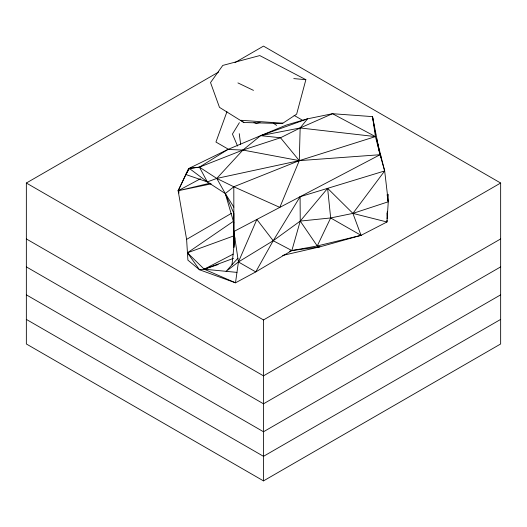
<?xml version="1.0" encoding="UTF-8"?>
<svg xmlns="http://www.w3.org/2000/svg" width="527" height="527" viewBox="0 0 527 527"><rect width="100%" height="100%" fill="white"/><g stroke="black" fill="none" stroke-linecap="round" stroke-linejoin="round"><path stroke-width="0.79" d="M387.022 220.378L386.963 221.986L361.054 235.345L319.902 246.86L282.61 255.437M387.082 218.771L387.352 211.538L387.332 216.281L387.082 213.046M387.747 200.866L387.991 194.298L387.582 199.641M231.992 264.778L234.838 237.842M305.871 79.676L296.642 114.155L282.834 123.213L278.882 123.463L243.83 122.508L219.476 107.35L210.53 82.587L222.776 65.42L259.765 55.572L305.871 79.676L293.776 78.595M226.953 111.737L215.938 142.053L228.468 149.286M289.54 251.267L291.853 250.556L300.238 221.09L330.666 217.954L352.919 213.389L386.963 221.986L388.267 201.782L384.677 170.939L380.059 154.721L372.51 116.625L332.484 113.707L307.537 118.832L286.28 125.07L260.641 135.656L227.927 149.451L188.732 168.515L178.159 190.741L186.611 239.383L187.902 260.14L199.496 269.765L235.497 282.815L255.753 271.912L291.853 250.556L317.247 245.957L361.054 235.345L352.919 213.389L327.623 188.337L300.238 221.09L273.203 240.727L238.428 261.959L226.116 271.333L237.875 258.23M233.52 221.241L187.441 252.795L204.206 269.198L235.497 282.815L238.428 261.959L256.853 219.436L273.203 240.727L291.853 250.556L319.902 246.86L317.247 245.957L330.666 217.954L327.623 188.337M188.732 168.515L199.423 167.145L216.768 178.422L225.306 193.561L233.856 213.402L233.83 247.387L233.889 231.498L380.059 154.721L375.441 136.598L332.484 113.707L300.153 127.969L280.509 137.764L242.907 150.05L199.423 167.145L188.732 168.515L178.159 190.741L179.055 193.047M239.383 122.666L232.44 134.049L237.578 146.065M376.489 138.627L384.677 170.939L300.087 196.729L273.203 240.727L255.753 271.912L238.428 261.959L233.889 231.498L233.804 186.775L216.768 178.422L207.335 181.907L185.787 174.503L189.476 168.541L207.335 181.907L225.306 193.561L233.843 207.17M384.677 170.939L352.919 213.389L388.267 201.782L387.622 197.829M233.85 222.934L225.306 193.561L233.804 186.775L279.811 207.381L299.29 160.63L300.153 127.969L307.537 118.832L260.641 135.656L242.907 150.05L216.768 178.422L299.29 160.63L375.441 136.598L372.51 116.625L374.75 129.194M186.611 239.383L231.373 213.369M235.016 62.555L263.5 46.112L500.65 183.027L500.65 343.973L263.5 480.887L26.35 343.973L26.35 183.027L218.633 72.015M26.35 183.027L263.5 319.942L500.65 183.027M500.65 238.935L263.5 375.85L26.35 238.935M500.65 266.886L263.5 403.807L26.35 266.886M500.65 294.843L263.5 431.758L26.35 294.843M500.65 319.408L263.5 456.323L26.35 319.408M200.425 178.745L178.159 190.741L179.707 190.926M234.456 235.648L187.441 252.795L199.496 269.765L204.206 269.198L233.217 254.113M233.804 186.775L299.29 160.63L380.059 154.721L377.661 143.976M236.959 272.387L204.206 269.198L233.507 258.335M204.206 269.198L218.198 264.514M260.134 122.442L256.208 123.47L253.961 122.481M209.97 183.212L178.159 190.741L211.202 183.877M207.335 181.907L199.423 167.145L227.927 149.451L242.907 150.05L299.29 160.63L280.509 137.764L260.641 135.656L300.153 127.969L375.441 136.598M260.641 135.656L262.268 135.465M240.839 120.281L282.834 123.213M237.927 82.917L253.48 90.374M330.666 217.954L361.054 235.345M294.092 115.373L303.177 120.617M273.361 123.213L276.642 125.393M241.221 120.518L243.83 122.508M317.247 245.957L300.238 221.09L300.087 196.729M376.456 138.608L376.798 140.142M375.026 130.768L375.725 134.695M380.481 154.391L381.001 157.547M387.101 194.674L387.365 196.255M239.251 133.674L240.661 144.273M263.5 319.942L263.5 480.887"/></g></svg>
